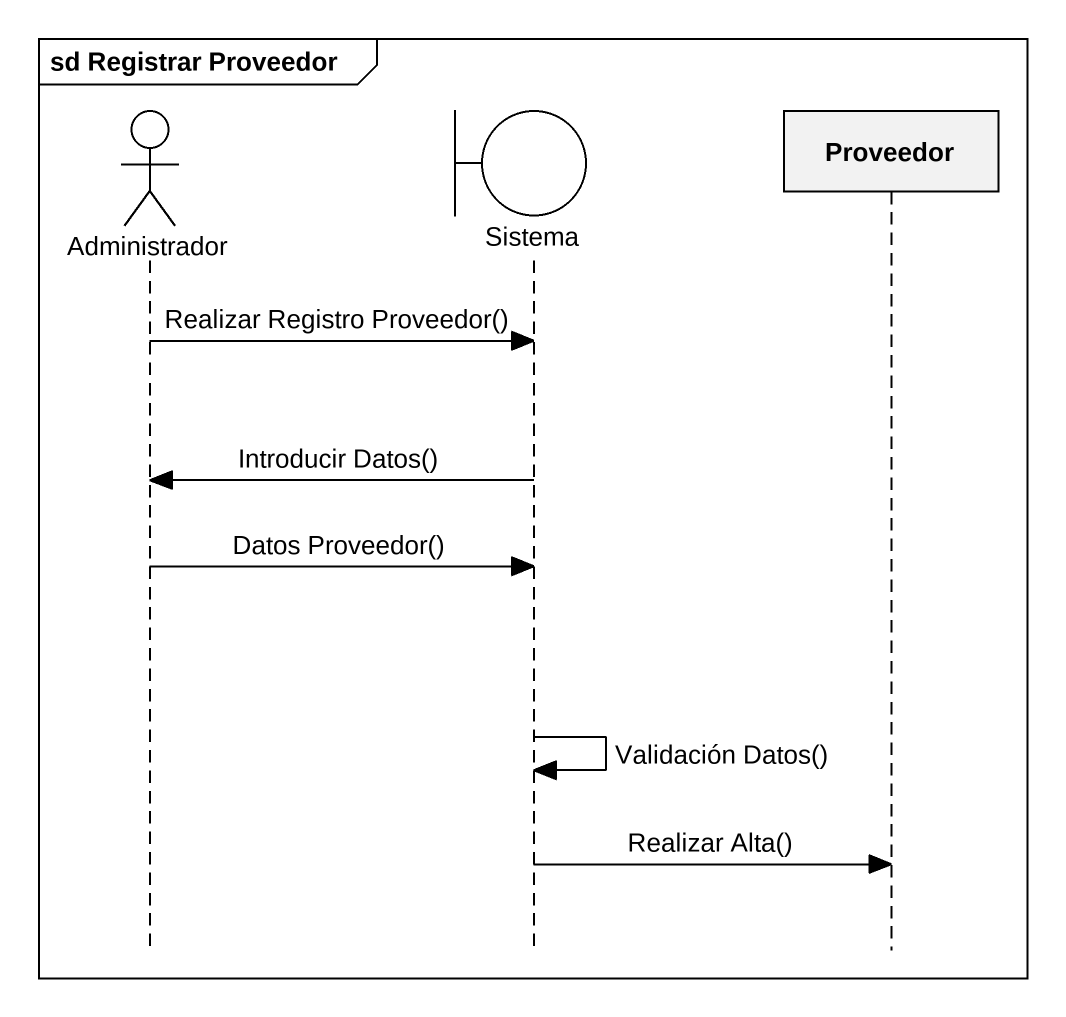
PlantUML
@startuml
mainframe sd Registrar Proveedor
hide footbox
actor Administrador
boundary Sistema
participant Proveedor

Administrador -> Sistema : Realizar Registro Proveedor()
Sistema -> Administrador : Introducir Datos()
Administrador -> Sistema : Datos Proveedor()
Sistema -> Sistema : Validación Datos()
Sistema -> Proveedor : Realizar Alta()
@enduml
